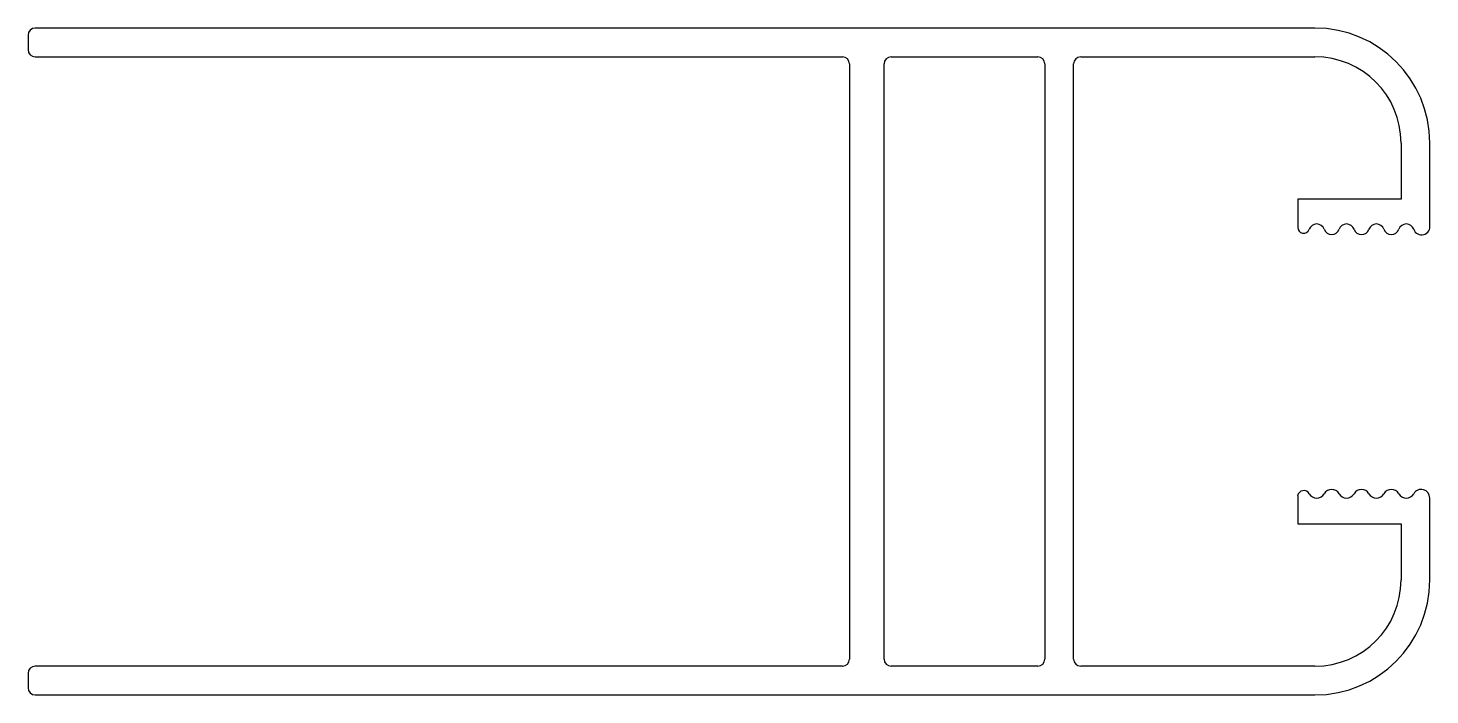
# Model space of a CAD drawing. Extents: x 503.4 to 552.2, y 647.5 to 670.7.
import ezdxf

# ---------------------------------------------------------------- set-up
doc = ezdxf.new("R2010")
doc.units = 0
doc.layers.get('0').update_dxf_attribs({"linetype": 'CONTINUOUS'})

msp = doc.modelspace()

# ---------------------------------------------------------------- linework, layer by layer
for p, q in [((548.187, 670.677), (503.637, 670.677)), ((503.387, 670.427), (503.387, 669.927)), ((503.637, 669.677), (531.737, 669.677)), ((533.437, 669.677), (538.537, 669.677)), ((540.037, 669.677), (548.187, 669.677)), ((531.987, 669.427), (531.987, 648.727)), ((533.187, 648.727), (533.187, 669.427)), ((538.787, 669.427), (538.787, 648.727)), ((539.787, 648.727), (539.787, 669.427)), ((551.187, 666.677), (551.187, 664.727)), ((552.187, 663.827), (552.187, 666.677)), ((547.587, 664.727), (547.587, 663.745)), ((551.187, 664.727), (547.587, 664.727)), ((547.587, 654.409), (547.587, 653.427)), ((552.187, 651.477), (552.187, 654.327)), ((547.587, 653.427), (551.187, 653.427)), ((551.187, 653.427), (551.187, 651.477)), ((503.387, 648.227), (503.387, 647.727)), ((531.737, 648.477), (503.637, 648.477)), ((538.537, 648.477), (533.437, 648.477)), ((548.187, 648.477), (540.037, 648.477)), ((503.637, 647.477), (548.187, 647.477))]:
    msp.add_line(p, q)
for centre, radius, start, end in [((503.637, 670.427), 0.25, 90, 180), ((548.187, 666.677), 4, 360, 90), ((503.637, 669.927), 0.25, 180, 270), ((531.737, 669.427), 0.25, 0, 90), ((533.437, 669.427), 0.25, 90, 180), ((538.537, 669.427), 0.25, 0, 90), ((540.037, 669.427), 0.25, 90, 180), ((548.187, 666.677), 3, 0, 90), ((548.25, 663.587), 0.275, 19.0552, 160.9435), ((549.289, 663.587), 0.275, 19.0525, 160.9462), ((550.328, 663.587), 0.275, 19.0498, 160.9489), ((551.368, 663.587), 0.275, 19.0471, 160.9516), ((551.902, 663.772), 0.291, 199.0471, 10.9536), ((547.794, 663.745), 0.207, 180, 340.9435), ((548.77, 663.767), 0.275, 199.0552, 340.9462), ((549.809, 663.767), 0.275, 199.0525, 340.9489), ((550.848, 663.767), 0.275, 199.0498, 340.9516), ((547.801, 654.368), 0.218, 30.0101, 169.0464), ((548.77, 654.327), 0.3, 30.0074, 149.9912), ((549.809, 654.327), 0.3, 30.0047, 149.9939), ((550.848, 654.327), 0.3, 30.002, 149.9966), ((551.887, 654.327), 0.3, 0, 149.9993), ((548.25, 654.627), 0.3, 210.0101, 329.9912), ((549.289, 654.627), 0.3, 210.0074, 329.9939), ((550.328, 654.627), 0.3, 210.0047, 329.9966), ((551.368, 654.627), 0.3, 210.002, 329.9993), ((548.187, 651.477), 4, 270, 0), ((548.187, 651.477), 3, 270, 0), ((531.737, 648.727), 0.25, 270, 0), ((533.437, 648.727), 0.25, 180, 270), ((538.537, 648.727), 0.25, 270, 0), ((540.037, 648.727), 0.25, 180, 270), ((503.637, 648.227), 0.25, 90, 180), ((503.637, 647.727), 0.25, 180, 270)]:
    msp.add_arc(centre, radius, start, end)

doc.saveas('drawing.dxf')
